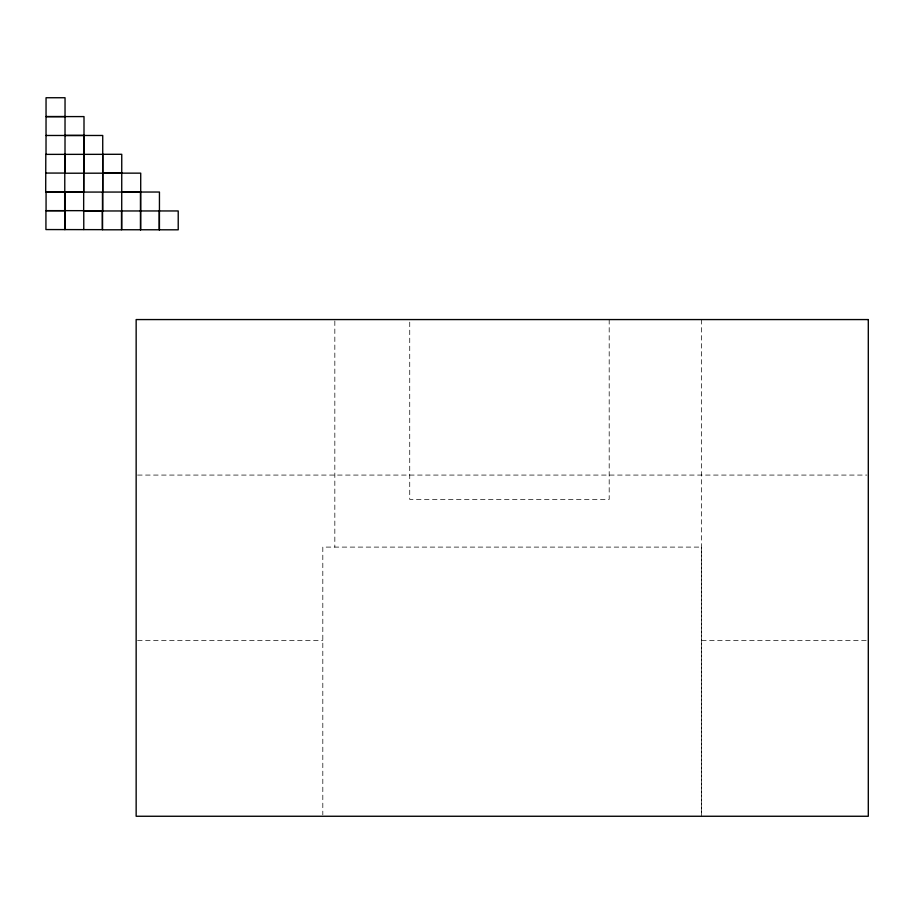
<?xml version="1.0" encoding="UTF-8"?>
<svg xmlns="http://www.w3.org/2000/svg" width="914" height="914" viewBox="0 0 914 914"><rect width="100%" height="100%" fill="white"/><g stroke="black" fill="none" stroke-linecap="round" stroke-linejoin="round"><path stroke-width="0.69" stroke-dasharray="4.57 3.43" d="M137.58 475.074L866.872 475.074M137.58 640.508L322.813 640.508M701.609 640.508L866.872 640.508M701.655 319.569L701.655 814.842M701.609 816.259L701.609 547.098L322.813 547.098L322.813 814.842M609.192 319.569L609.192 499.41L409.735 499.41L409.735 319.569M334.832 320.985L334.832 547.098"/><path stroke-width="1.37" d="M65.031 116.604L46.043 116.604L84.008 116.592L83.974 173.192M65.031 135.443L84.008 135.443M46.02 135.478L102.734 135.478L102.734 210.894M102.734 154.34L45.803 154.375L45.7 191.917L83.654 191.906M45.7 173.066L64.688 173.066M102.768 173.146L140.722 173.146L140.687 229.734M64.78 173.226L121.745 173.157M121.745 191.997L140.722 191.997M64.917 210.7L45.929 210.7L45.929 229.563L102.368 229.654L102.368 210.803L83.391 210.803M83.494 210.974L178.219 210.951L178.219 229.814L121.711 229.734L121.756 154.295L102.768 154.295L102.756 192.02M159.436 229.757L159.447 192.031L64.78 192.089L64.791 154.375M159.23 210.951L159.23 229.814M140.459 192.031L140.459 210.894M140.448 210.894L140.448 229.757M121.505 210.928L121.505 229.791L102.517 229.791L102.471 192.111M83.745 135.478L83.757 192.089M83.768 229.528L83.768 210.666L46.066 210.643L46.066 191.78L65.054 191.78L64.917 229.563M83.711 173.214L83.654 210.768M64.997 173.192L65.043 97.741L46.054 97.741L46.02 154.34M64.78 210.666L64.78 229.528M64.666 191.906L64.666 210.768M868.3 319.569L136.152 319.569L136.152 816.259L868.3 816.259L868.3 319.569"/></g></svg>
